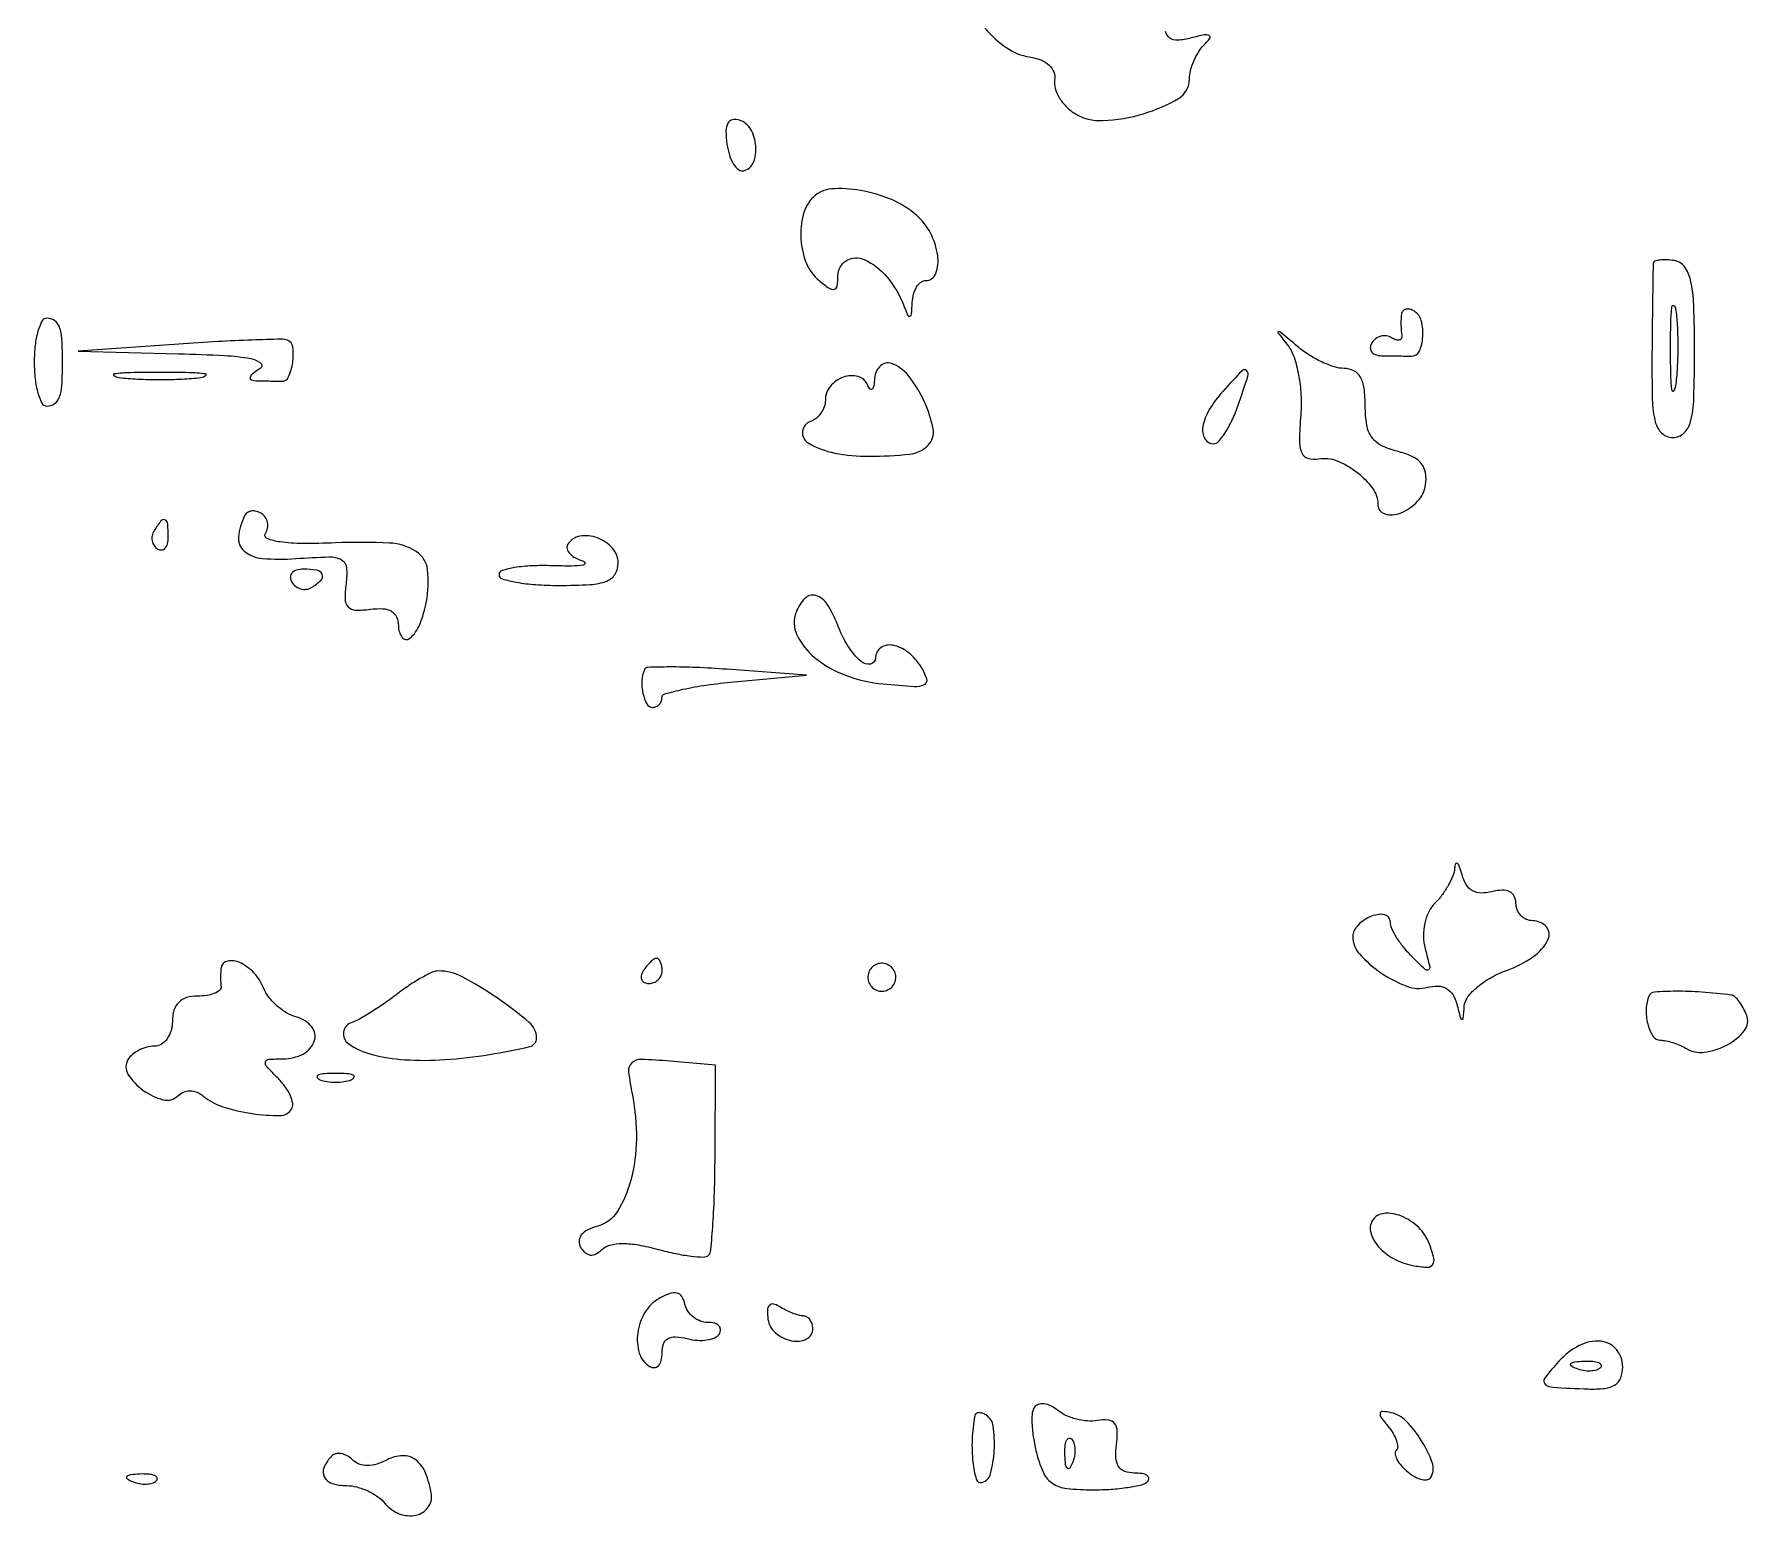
# Model space of a CAD drawing. Extents: x 0 to 5034, y 0 to 2560.
# Drawn here: x 1424 to 1560.5, y 746.6 to 864.6 of the extents above; entities that cross this region are included whole.
import ezdxf

# ---------------------------------------------------------------- set-up
doc = ezdxf.new("R2010")
doc.units = 0

msp = doc.modelspace()

# ---------------------------------------------------------------- linework, layer by layer
msp.add_lwpolyline([(1499.707056, 865.115523, 0.066885), (1501.448814, 863.527519, 0.116666), (1503.258796, 862.818398, -0.057974), (1504.14925, 862.584433, -0.092537), (1504.815064, 862.169494, -0.115253), (1505.192327, 861.617394, -0.132521), (1505.259972, 860.984319, 0.110981), (1505.302522, 860.320367, 0.063214), (1505.625617, 859.579654, 0.058359), (1506.162998, 858.878833, 0.060525), (1506.841779, 858.330883, 0.152978), (1509.106201, 857.741465, 0.059852), (1512.325895, 858.289242, 0.062103), (1515.129558, 859.514903, 0.264582), (1516, 861.04469, -0.061219), (1516.083468, 861.723852, -0.039095), (1516.336065, 862.479193, -0.038898), (1516.705986, 863.192129, -0.057316), (1517.14405, 863.74405, 0.034134), (1517.615613, 864.284803, 0.450059), (1517.569579, 864.51558, 0.185525), (1517.200561, 864.575594, 0.012531), (1516.14405, 864.327419, -0.042283), (1515.059466, 864.139834, -0.180553), (1514.437015, 864.312446, -0.190357), (1514.099469, 864.842778, -0.047686)], format="xyb")
for points in [[(1479.165853, 855.861382, 0.041281), (1479.36687, 854.975307, 0.064573), (1479.695594, 854.267094, 0.089421), (1480.09282, 853.833717, 0.227694), (1480.5, 853.75, 0.237996), (1481.265925, 854.411373, 0.119055), (1481.467613, 855.708711, 0.108519), (1481.055564, 857.045684, 0.18556), (1480.165853, 857.778049, 0.129446), (1479.602657, 857.814307, 0.228017), (1479.236947, 857.541143, 0.123735), (1479.085969, 856.909629, 0.032267)], [(1486.051486, 851.651486, 0.132892), (1485.234886, 850.229102, 0.081242), (1485.05054, 848.290324, 0.080266), (1485.495192, 846.369792, 0.12321), (1486.5, 845, 0.020633), (1487.310961, 844.381629, 0.217533), (1487.71069, 844.308142, 0.304492), (1487.942264, 844.565314, 0.035496), (1488, 845.377555, -0.262118), (1488.679239, 846.584211, -0.248086), (1490.093959, 846.667834, -0.114755), (1491.925973, 845.258223, -0.078266), (1493.260338, 842.982143, 0.011473), (1493.577232, 842.226271, 0.404065), (1493.739272, 842.161014, 0.283938), (1493.863972, 842.331209, 0.008482), (1493.921053, 843.25, -0.054847), (1494.025421, 843.919404, -0.072185), (1494.270559, 844.485937, -0.089519), (1494.612237, 844.866926, -0.166817), (1495, 845, 0.316554), (1495.802902, 845.564934, 0.122444), (1495.947353, 846.992781, 0.084064), (1495.370933, 848.788628, 0.094243), (1494.25, 850.214442, 0.078906), (1492.284865, 851.4441, 0.057093), (1489.803593, 852.178011, 0.060571), (1487.477696, 852.30029, 0.181176)], [(1552.944444, 846.411516, 0.029298), (1552.920813, 846.099578, 0.00038), (1552.888889, 844.13807, 0.0011), (1552.858645, 841.866702, 0.000721), (1552.833333, 839.25, 0.007753), (1552.8605, 835.516445, 0.054877), (1553.099562, 833.721774, 0.148097), (1553.623284, 832.840354, 0.187298), (1554.5, 832.5, 0.191111), (1555.379486, 832.848902, 0.143909), (1555.910049, 833.75525, 0.053405), (1556.164173, 835.597982, 0.007584), (1556.222222, 839.425055, 0.008702), (1556.158814, 843.068017, 0.046653), (1555.905523, 845.035322, 0.104955), (1555.413304, 846.107373, 0.198938), (1554.611111, 846.586571, 0.024082), (1553.989652, 846.647403, 0.038537), (1553.456944, 846.632689, 0.045466), (1553.068198, 846.555698, 0.295752)], [(1424, 838.5, 0.027026), (1424.072542, 837.158889, 0.042582), (1424.29375, 836.028125, 0.052312), (1424.614308, 835.232098, 0.277684), (1425, 835, 0.153063), (1425.613056, 835.192175, 0.156313), (1426.000519, 835.698548, 0.071942), (1426.199321, 836.682371, 0.013938), (1426.25, 838.5, 0.013938), (1426.199321, 840.317629, 0.071942), (1426.000519, 841.301452, 0.156313), (1425.613056, 841.807825, 0.153063), (1425, 842, 0.277684), (1424.614308, 841.767902, 0.052312), (1424.29375, 840.971875, 0.042582), (1424.072542, 839.841111, 0.027026)], [(1532.881579, 842.309017, 0.025288), (1532.846458, 841.93957, 0.014846), (1532.840008, 841.495502, 0.014828), (1532.859991, 841.049989, 0.024385), (1532.906356, 840.67567, -0.132215), (1532.882268, 840.411433, -0.23861), (1532.726758, 840.266988, -0.153269), (1532.450582, 840.273647, -0.056384), (1532.093875, 840.441982, 0.105503), (1531.681148, 840.589535, 0.099244), (1531.234418, 840.560581, 0.096298), (1530.822588, 840.35932, 0.092929), (1530.510081, 840.016312, 0.136093), (1530.397824, 839.63036, 0.190788), (1530.524436, 839.298542, 0.140899), (1530.890269, 839.074611, 0.067432), (1531.440983, 839, -0.001559), (1532.088269, 838.997981, -0.0015), (1532.743941, 838.991924, -0.001483), (1533.32183, 838.983136, -0.005452), (1533.687328, 838.972506, 0.308573), (1534.302484, 839.357003, 0.088033), (1534.582171, 840.510143, 0.077771), (1534.461634, 841.80397, 0.19468), (1533.910933, 842.555046, 0.072163), (1533.553783, 842.710062, 0.125664), (1533.2328, 842.715008, 0.160215), (1532.999675, 842.571325, 0.139745)], [(1554.724731, 836.767909, -0.069146), (1554.574262, 836.205163, -0.756877), (1554.435944, 836.222448, -0.031761), (1554.337136, 837.352754, -0.005499), (1554.309869, 839.5, -0.005888), (1554.331591, 841.655786, -0.025342), (1554.424528, 842.934948, -0.556092), (1554.565802, 843.000181, -0.212532), (1554.714526, 842.767909, -0.024559), (1554.845055, 841.487453, -0.012695), (1554.888655, 839.878422, -0.01259), (1554.849672, 838.218327, -0.018638)], [(1523.848161, 839.800025, -0.086196), (1524.332249, 838.883536, -0.033161), (1524.686375, 837.48316, -0.031622), (1524.876749, 835.879611, -0.033769), (1524.856895, 834.300025, 0.015037), (1524.754689, 832.257985, 0.102992), (1524.939199, 831.273803, 0.232799), (1525.4304, 830.840581, 0.109146), (1526.298406, 830.79899, -0.137963), (1527.736688, 830.647932, -0.070078), (1529.329277, 829.738687, -0.071098), (1530.581753, 828.447419, -0.158352), (1531, 827.159912, 0.331787), (1531.558149, 826.411378, 0.171219), (1532.7891, 826.472712, 0.105465), (1534.164765, 827.412015, 0.154629), (1534.803582, 828.718661, 0.078399), (1534.79517, 829.699312, 0.1342), (1534.454973, 830.437465, 0.112059), (1533.732001, 830.985867, 0.044993), (1532.553582, 831.397196, -0.052535), (1531.27842, 831.863936, -0.125868), (1530.517909, 832.512703, -0.114562), (1530.120966, 833.489531, -0.039482), (1530, 835.019052, 0.032629), (1529.909694, 836.401433, 0.095416), (1529.609838, 837.304087, 0.145287), (1529.085613, 837.813695, 0.121266), (1528.328741, 838, -0.077308), (1527.542494, 838.122297, -0.032455), (1526.542846, 838.514063, -0.031139), (1525.508071, 839.080241, -0.035249), (1524.595974, 839.75, 0.001369), (1523.295919, 840.847498, 0.15922), (1523.092899, 840.929196, 0.64251), (1523.048434, 840.846907, 0.002785)], [(1435.5, 839.93338), (1427.5, 839.366759), (1435.5, 839.168067, -0.006816), (1439.142786, 839.027886, -0.031438), (1441.238535, 838.785914, -0.123839), (1442.020976, 838.432522, -0.51339), (1442, 838, 0.021149), (1441.378141, 837.559769, 0.167501), (1441.1875, 837.269141, 0.405416), (1441.295085, 837.081977, 0.066727), (1441.75, 837.015313, -0.001321), (1442.278967, 837.007435, -0.001139), (1442.834715, 836.996422, -0.001147), (1443.338749, 836.984128, -0.003325), (1443.687328, 836.972506, 0.307255), (1444.25215, 837.323653, 0.068783), (1444.583672, 838.472101, 0.066925), (1444.595889, 839.689942, 0.276842), (1444.160933, 840.246029, 0.098622), (1443.664322, 840.331407, 0.002432), (1441.344149, 840.258951, 0.00517), (1438.613448, 840.132091, 0.003486)], [(1490.921053, 837.218615, -0.025909), (1490.862155, 836.617767, -0.169704), (1490.72286, 836.353905, -0.436189), (1490.548222, 836.366808, -0.07214), (1490.356445, 836.693823, 0.233516), (1489.610953, 837.355121, 0.154917), (1488.446596, 837.307846, 0.132967), (1487.395323, 836.569405, 0.175278), (1487, 835.476345, -0.082652), (1486.911792, 834.946376, -0.068904), (1486.654241, 834.436132, -0.069997), (1486.272825, 834.02242, -0.091372), (1485.822949, 833.774316, 0.294203), (1485.181704, 832.976112, 0.292958), (1485.642133, 832.059368, 0.086694), (1487.745762, 831.261712, 0.047404), (1490.5, 831, 0.027204), (1493.724283, 831.175558, 0.170572), (1495.189806, 831.8775, 0.249452), (1495.583434, 833.162287, 0.059043), (1494.877254, 835.370053, 0.055664), (1493.732861, 837.284654, 0.121525), (1492.410914, 838.351426, 0.28887), (1491.426495, 838.22741, 0.212396)], [(1518.654988, 836.171259, 0.049393), (1517.579839, 834.717709, 0.090142), (1517.063937, 833.34022, 0.172889), (1517.218979, 832.402393, 0.272608), (1517.902175, 832, 0.214187), (1518.316561, 832.186047, 0.037743), (1518.846541, 832.88125, 0.035037), (1519.383752, 833.851064, 0.025101), (1519.850155, 835, 0.004968), (1520.657913, 837.393374, 0.285136), (1520.551909, 837.826596, 0.417934), (1520.188715, 837.820622, 0.006761)], [(1430.75, 837.276604, 0.019375), (1432.229765, 837.150935, 0.011494), (1434, 837.110234, 0.011494), (1435.770235, 837.150935, 0.019375), (1437.25, 837.276604, 0.108536), (1437.666199, 837.423685, 0.707215), (1437.635937, 837.56145, 0.025693), (1436.329566, 837.655793, 0.005179), (1434, 837.679926, 0.005179), (1431.670434, 837.655793, 0.025693), (1430.364063, 837.56145, 0.707215), (1430.333801, 837.423685, 0.108536)], [(1433.542705, 825.069098, 0.090093), (1433.387618, 824.673795, 0.095385), (1433.385962, 824.257398, 0.099739), (1433.536973, 823.88478, 0.108766), (1433.817021, 823.613087, 0.158515), (1434.139071, 823.534562, 0.191218), (1434.417083, 823.669932, 0.126631), (1434.605052, 824.024148, 0.059057), (1434.666667, 824.543989, 0.019984), (1434.623697, 825.618676, 0.269722), (1434.40792, 825.929499, 0.350126), (1434.086603, 825.852054, 0.02679)], [(1440.754232, 826.266312, 0.092208), (1440.265741, 824.571332, 0.247297), (1440.726524, 823.444485, 0.156975), (1442.174559, 822.855424, 0.036772), (1444.826752, 822.85162, -0.010554), (1447.461247, 822.986016, -0.125001), (1448.452352, 822.765583, -0.260571), (1448.863557, 822.15597, -0.055766), (1448.826752, 820.832011, 0.03668), (1448.746624, 819.617548, 0.190669), (1448.993634, 819.006683, 0.199187), (1449.583445, 818.745768, 0.040379), (1450.75, 818.812858, -0.046434), (1451.758493, 818.858636, -0.120447), (1452.451404, 818.653989, -0.159826), (1452.855311, 818.199835, -0.102844), (1453, 817.503841, 0.157991), (1453.302501, 816.570399, 0.43883), (1453.910337, 816.49898, 0.121098), (1454.700529, 817.606576, 0.04748), (1455.229568, 819.420577, 0.075979), (1455.324201, 821.962153, 0.224454), (1454.425306, 823.40861, 0.132279), (1452.303039, 824.088752, 0.021978), (1447.975916, 824.102421, -0.011073), (1445.355846, 824.053566, -0.032779), (1443.562016, 824.177603, -0.061412), (1442.546549, 824.444741, -0.466043), (1442.41092, 824.855865, 0.093061), (1442.576149, 825.28442, 0.096338), (1442.571754, 825.738273, 0.099219), (1442.399228, 826.14684, 0.105356), (1442.08541, 826.447214, 0.076159), (1441.694606, 826.613157, 0.096446), (1441.303651, 826.635555, 0.111232), (1440.974193, 826.512816, 0.132806)], [(1466.491728, 823.986615, 0.203838), (1466.43708, 823.628444, 0.12498), (1466.644811, 823.247679, 0.085339), (1467.100686, 822.899369, 0.050501), (1467.737757, 822.643993, -0.330405), (1467.865403, 822.476862, -0.375966), (1467.738384, 822.327647, -0.035712), (1466.791214, 822.256522, -0.009325), (1465.265252, 822.27955, 0.018985), (1463.64089, 822.272685, 0.030912), (1462.269981, 822.129602, 0.03219), (1461.260603, 821.893096, 0.325414), (1461.015252, 821.568382, 0.337795), (1461.260687, 821.234341, 0.026791), (1462.399793, 820.965176, 0.027708), (1463.930198, 820.775877, 0.016918), (1465.75, 820.714286, 0.01349), (1468.279062, 820.782534, 0.077106), (1469.58937, 821.058892, 0.168888), (1470.251132, 821.612215, 0.135772), (1470.5, 822.511814, 0.184926), (1470.051019, 823.684246, 0.122301), (1468.84376, 824.503036, 0.130494), (1467.452991, 824.632814, 0.215952)], [(1444.510081, 820.983688, 0.090427), (1444.820631, 820.639411, 0.095498), (1445.22714, 820.434921, 0.099685), (1445.665803, 820.401101, 0.108373), (1446.069098, 820.542705, 0.050477), (1446.838655, 821.13314, 0.315493), (1446.933879, 821.592818, 0.25701), (1446.519563, 821.914842, 0.039415), (1445.440983, 822, 0.067432), (1444.890269, 821.925389, 0.140899), (1444.524436, 821.701458, 0.190788), (1444.397824, 821.36964, 0.136093)], [(1484.669452, 818.580989, 0.205806), (1484.741122, 816.769135, 0.109649), (1486.148482, 814.970318, 0.083386), (1488.608912, 813.55477, 0.065246), (1491.616563, 812.865176, 0.007787), (1494.069212, 812.669768, 0.123713), (1494.884476, 812.820013, 0.384831), (1495.078574, 813.269477, 0.057859), (1494.619997, 814.236873, 0.086169), (1493.599409, 815.376933, 0.119721), (1492.358647, 815.946596, 0.205065), (1491.414386, 815.742948, 0.24309), (1491, 814.940983, -0.357086), (1490.5977, 814.449502, -0.233488), (1489.851155, 814.647983, -0.075449), (1488.804349, 815.886842, -0.046944), (1487.963068, 817.597139, 0.051041), (1487.151978, 819.212583, 0.180217), (1486.240538, 819.900991, 0.277673), (1485.376434, 819.679039, 0.103181)], [(1472.58746, 814, 0.092746), (1472.385429, 813.116596, 0.064395), (1472.476412, 812.094061, 0.073136), (1472.789719, 811.270124, 0.271762), (1473.25, 811, 0.09967), (1473.534746, 811.057331, 0.100553), (1473.774103, 811.220312, 0.100537), (1473.930915, 811.4638, 0.099603), (1473.980989, 811.75, -0.342193), (1474.215516, 812.068931, -0.014534), (1475.662209, 812.435656, -0.019732), (1477.520743, 812.773348, -0.012126), (1479.730989, 813.030956), (1485.5, 813.561911), (1479.152326, 814.030956, 0.00757), (1476.703403, 814.174675, 0.01205), (1474.605481, 814.215343, 0.005967), (1472.862878, 814.186326, 0.290919)], [(1537.116001, 798.178571, -0.072835), (1536.971996, 797.571678, -0.032817), (1536.6196, 796.830837, -0.031614), (1536.137598, 796.08348, -0.037362), (1535.589019, 795.446162, 0.080308), (1535.064999, 794.720047, 0.061512), (1534.736219, 793.796441, 0.058801), (1534.632203, 792.776689, 0.059938), (1534.769831, 791.767591, -0.005893), (1535.128798, 790.322637, -0.338815), (1535.023308, 790.087451, -0.325275), (1534.762616, 790.12237, -0.005654), (1533.680811, 791.178571, -0.028115), (1533.037527, 791.897608, -0.029983), (1532.493738, 792.669575, -0.031412), (1532.111394, 793.384788, -0.107443), (1532, 793.897187, 0.170074), (1531.878081, 794.245247, 0.150287), (1531.559375, 794.462634, 0.106564), (1531.074132, 794.505415, 0.060579), (1530.5, 794.361626, 0.055317), (1529.926347, 794.065212, 0.057715), (1529.440625, 793.653802, 0.064236), (1529.110164, 793.195235, 0.124677), (1529, 792.760307, 0.185009), (1529.539683, 791.351698, 0.059866), (1531.248319, 789.854789, 0.059464), (1533.301761, 788.78296, 0.155756), (1534.943432, 788.695458, -0.071453), (1535.78958, 788.79158, -0.123841), (1536.466402, 788.599902, -0.125432), (1536.96632, 788.113237, -0.074362), (1537.292806, 787.342784, 0.003736), (1537.576654, 786.275085, 0.266852), (1537.701732, 786.15087, 0.464926), (1537.807419, 786.224739, 0.005417), (1537.883999, 787.185272, -0.14641), (1538.162305, 787.925828, -0.055824), (1538.930936, 788.731678, -0.048376), (1540.030988, 789.485593, -0.039313), (1541.333333, 790.075893, 0.064343), (1543.357363, 791.118035, 0.1245), (1544.548981, 792.479202, 0.306064), (1544.422598, 793.50432, 0.216832), (1543.333333, 794, -0.104623), (1542.824584, 794.107632, -0.099092), (1542.391667, 794.413124, -0.096536), (1542.101519, 794.869536, -0.093721), (1542, 795.40638, 0.119974), (1541.865397, 795.959274, 0.163819), (1541.49942, 796.313036, 0.122128), (1540.89955, 796.435026, 0.053388), (1540.091193, 796.313596, -0.068394), (1539.223051, 796.209618, -0.124602), (1538.538203, 796.395693, -0.127933), (1538.036098, 796.88034, -0.074195), (1537.707194, 797.657216, 0.018194), (1537.515393, 798.30289, 0.131488), (1537.337515, 798.570513, 0.524266), (1537.197693, 798.535846, 0.068722)], [(1438.881579, 790.25, 0.024514), (1438.844695, 789.908478, 0.014642), (1438.83273, 789.5, 0.014642), (1438.844695, 789.091522, 0.024514), (1438.881579, 788.75, -0.258827), (1438.776963, 788.463346, -0.083952), (1438.377714, 788.220312, -0.059023), (1437.757702, 788.054452, -0.035886), (1437, 788, 0.072254), (1436.126841, 787.873159, 0.124864), (1435.5, 787.5, 0.124864), (1435.126841, 786.873159, 0.072254), (1435, 786, -0.070352), (1434.891917, 785.235643, -0.086062), (1434.576711, 784.5875, -0.100183), (1434.108519, 784.154167, -0.137622), (1433.559017, 784, 0.065593), (1432.958931, 783.920937, 0.052023), (1432.347696, 783.686705, 0.053441), (1431.817235, 783.341674, 0.083634), (1431.458879, 782.933465, 0.285953), (1431.462851, 781.787583, 0.095472), (1432.65751, 780.507448, 0.092515), (1434.269403, 779.738631, 0.265086), (1435.426206, 780.043527, -0.094414), (1435.879769, 780.345698, -0.101191), (1436.401548, 780.450233, -0.096028), (1436.944392, 780.342769, -0.076604), (1437.457268, 780.035465, 0.096034), (1439.013082, 779.183006, 0.040533), (1441.343517, 778.640447, 0.037091), (1443.574296, 778.476034, 0.259779), (1444.492924, 778.988551, 0.179236), (1444.581433, 779.42773, 0.063509), (1444.399722, 780.053318, 0.053028), (1444.003966, 780.751809, 0.041011), (1443.437763, 781.41938, -0.011034), (1442.510833, 782.38815, -0.249885), (1442.41785, 782.75, -0.327919), (1442.670766, 782.962527, -0.016277), (1443.821583, 783, 0.118492), (1445.411928, 783.382254, 0.196132), (1446.300649, 784.412708, 0.255656), (1446.097561, 785.552986, 0.160911), (1444.933469, 786.307147, -0.068622), (1444.140085, 786.635879, -0.047433), (1443.350626, 787.20502, -0.047437), (1442.682655, 787.912666, -0.068681), (1442.252666, 788.655683, 0.090726), (1441.490093, 789.849533, 0.095198), (1440.365481, 790.672244, 0.162253), (1439.396922, 790.789093, 0.312778)], [(1472.5, 790, 0.082592), (1472.343488, 789.6179, 0.161196), (1472.3746, 789.29375, 0.182303), (1472.586039, 789.078288, 0.108972), (1472.940983, 789, 0.093332), (1473.345238, 789.076123, 0.09642), (1473.688914, 789.29375, 0.099167), (1473.918938, 789.618444, 0.105053), (1474, 790, 0.042167), (1473.967655, 790.382849, 0.061769), (1473.870461, 790.70625, 0.081139), (1473.727648, 790.92554, 0.210953), (1473.559017, 791, 0.151918), (1473.34829, 790.934461, 0.038439), (1473.066025, 790.70625, 0.035638), (1472.768994, 790.382774, 0.029505)], [(1490.552786, 790.08541, 0.099038), (1490.401684, 789.679226, 0.097945), (1490.417584, 789.244476, 0.097945), (1490.597789, 788.848514, 0.099038), (1490.91459, 788.552786, 0.099038), (1491.320774, 788.401684, 0.097945), (1491.755524, 788.417584, 0.097945), (1492.151486, 788.597789, 0.099038), (1492.447214, 788.91459, 0.099038), (1492.598316, 789.320774, 0.097945), (1492.582416, 789.755524, 0.097945), (1492.402211, 790.151486, 0.099038), (1492.08541, 790.447214, 0.099038), (1491.679226, 790.598316, 0.097945), (1491.244476, 790.582416, 0.097945), (1490.848514, 790.402211, 0.099038)], [(1452.884859, 788.149329, -0.012732), (1451.882449, 787.41156, -0.012693), (1450.842778, 786.724989, -0.012623), (1449.905285, 786.171907, -0.04777), (1449.282046, 785.899329, 0.281166), (1448.628526, 785.132504, 0.286206), (1449.017662, 784.211838, 0.09109), (1450.90779, 783.341056, 0.046349), (1453.500629, 782.929519, 0.033269), (1456.694549, 782.935066, 0.023568), (1460.256481, 783.347864, 0.015093), (1463.458192, 783.972543, 0.350344), (1464, 784.650884, 0.221095), (1463.419051, 785.900461, 0.02482), (1460.861778, 787.847691, 0.028565), (1458.072504, 789.535033, 0.122337), (1456.2006, 790, 0.107938), (1455.697303, 789.890069, 0.01975), (1454.842612, 789.456365, 0.020417), (1453.866176, 788.857836, 0.017304)], [(1552.612029, 788.036222, 0.097703), (1552.367077, 786.984288, 0.069863), (1552.494666, 785.779441, 0.080158), (1552.907404, 784.816611, 0.252822), (1553.5, 784.484687, -0.04716), (1553.955153, 784.434619, -0.025637), (1554.5, 784.292548, -0.025319), (1555.044059, 784.089647, -0.036374), (1555.5, 783.8521, 0.172444), (1556.999835, 783.530078, 0.090578), (1558.838549, 784.120484, 0.102574), (1560.1906, 785.249612, 0.265212), (1560.376356, 786.461615, 0.032139), (1560.10309, 787.056416, 0.038995), (1559.770548, 787.571964, 0.042959), (1559.430352, 787.947032, 0.156911), (1559.143011, 788.081242, 0.013665), (1556.805445, 788.311888, 0.019481), (1554.720835, 788.378753, 0.013933), (1553.022019, 788.319685, 0.277999)], [(1471.631009, 780.094954, -0.052324), (1471.955886, 776.605834, -0.061815), (1471.509446, 773.323449, -0.074576), (1470.430398, 770.823907, -0.19196), (1468.874743, 769.677495, 0.05141), (1468.077032, 769.378593, 0.108714), (1467.565242, 768.966574, 0.157846), (1467.382327, 768.485433, 0.152097), (1467.512252, 767.980176, 0.077028), (1467.882825, 767.546702, 0.153058), (1468.293853, 767.370028, 0.15005), (1468.738039, 767.458072, 0.07309), (1469.206427, 767.806427, -0.137412), (1469.848811, 768.167679, -0.059067), (1470.833495, 768.287584, -0.044858), (1472.117544, 768.176264, -0.023321), (1473.687331, 767.820664, 0.015732), (1475.064432, 767.486671, 0.02246), (1476.305625, 767.284375, 0.019512), (1477.31256, 767.206048, 0.208967), (1477.685482, 767.352149, 0.176295), (1477.885597, 767.781227, 0.004907), (1478.046835, 769.855524, 0.009501), (1478.167682, 772.331944, 0.006315), (1478.216388, 775.175044), (1478.249354, 782.5), (1474.63776, 782.809585, 0.013031), (1472.331629, 782.946847, 0.194336), (1471.58797, 782.67497, 0.242424), (1471.331736, 781.995751, 0.020619)], [(1446.75, 781.337719, 0.057986), (1447.320008, 781.181385, 0.037979), (1448, 781.12966, 0.037979), (1448.679992, 781.181385, 0.057986), (1449.25, 781.337719, 0.174857), (1449.459382, 781.525001, 0.447206), (1449.398438, 781.693942, 0.078554), (1448.89144, 781.810911, 0.017491), (1448, 781.842105, 0.017491), (1447.10856, 781.810911, 0.078554), (1446.601562, 781.693942, 0.447206), (1446.540618, 781.525001, 0.174857)], [(1530.569954, 770.113188, 0.214024), (1530.440065, 769.134064, 0.110607), (1531.055211, 768.034636, 0.086247), (1532.260484, 767.083101, 0.076642), (1533.76593, 766.545078, 0.0297), (1534.896077, 766.396325, 0.247643), (1535.353278, 766.597234, 0.233754), (1535.461215, 767.098754, 0.026765), (1535.108594, 768.23548, 0.110427), (1534.25282, 769.558121, 0.096367), (1532.875568, 770.469169, 0.120365), (1531.493284, 770.681896, 0.236872)], [(1473.75, 763.891148, 0.130668), (1472.628779, 762.793181, 0.099775), (1472.058398, 761.165852, 0.108725), (1472.184568, 759.559187, 0.182552), (1473, 758.5, 0.153713), (1473.379179, 758.403771, 0.191513), (1473.70625, 758.555735, 0.129501), (1473.927321, 758.96056, 0.060641), (1474, 759.557614, -0.081384), (1474.119691, 760.288089, -0.182702), (1474.470251, 760.716105, -0.147647), (1475.078722, 760.85855, -0.048178), (1475.999004, 760.710511, 0.046215), (1476.805232, 760.577577, 0.054994), (1477.575304, 760.607491, 0.064046), (1478.198685, 760.78447, 0.15438), (1478.558021, 761.09388, 0.149187), (1478.648492, 761.437587, 0.191612), (1478.517108, 761.733827, 0.132296), (1478.160645, 761.933994, 0.062228), (1477.632341, 762, -0.091), (1477.040398, 762.108633, -0.077552), (1476.488094, 762.423246, -0.077715), (1476.058872, 762.890415, -0.092066), (1475.823324, 763.440838, 0.081178), (1475.572408, 764.064079, 0.205882), (1475.183256, 764.341875, 0.146601), (1474.609167, 764.297434, 0.036685)], [(1482.433114, 762.254763, 0.181578), (1483.03642, 761.163348, 0.125162), (1484.316778, 760.532891, 0.169014), (1485.493263, 760.68232, 0.28474), (1486, 761.5, 0.073145), (1485.94363, 761.883267, 0.086253), (1485.779687, 762.210748, 0.098296), (1485.536062, 762.43258, 0.131305), (1485.25, 762.515313, -0.065573), (1484.882319, 762.571399, -0.023405), (1484.378912, 762.743341, -0.022752), (1483.837806, 762.985913, -0.024934), (1483.337785, 763.270076, 0.088328), (1482.862712, 763.465604, 0.270633), (1482.544142, 763.362024, 0.178028), (1482.389263, 762.969101, 0.042234)], [(1545.41114, 758.901811, 0.018271), (1544.290262, 757.568425, 0.387305), (1544.326645, 757.094017, 0.176251), (1544.935634, 756.832001, 0.00526), (1547.75, 756.7, 0.035281), (1549.07382, 756.745273, 0.116325), (1549.892794, 757.031596, 0.162431), (1550.342664, 757.58699, 0.089931), (1550.5, 758.454671, 0.175574), (1549.996246, 759.845041, 0.199574), (1548.74741, 760.497763, 0.14281), (1547.038591, 760.15837, 0.089102)], [(1548.729167, 758.395833, -0.126455), (1548.402231, 758.202593, -0.060344), (1547.916927, 758.123424, -0.05415), (1547.359369, 758.160852, -0.051402), (1546.8125, 758.316886, -0.054073), (1546.395823, 758.538436, -0.470617), (1546.37858, 758.720685, -0.168741), (1546.670344, 758.862007, -0.018894), (1547.416667, 758.921053, -0.028489), (1548.112848, 758.910055, -0.077125), (1548.592839, 758.799335, -0.208169), (1548.77538, 758.614691, -0.296942)], [(1498.9, 754.559017, 0.033233), (1498.690446, 752.671547, 0.038466), (1498.749683, 750.864242, 0.043036), (1499.018348, 749.50882, 0.412385), (1499.484527, 749.25, 0.26794), (1500.163613, 749.947864, 0.048083), (1500.449591, 751.813688, 0.04802), (1500.372963, 753.729844, 0.223957), (1499.786222, 754.632122, 0.056924), (1499.477858, 754.777237, 0.102463), (1499.201578, 754.811086, 0.149976), (1499.002191, 754.73144, 0.18094)], [(1503.631565, 755.212877, 0.125014), (1503.467762, 754.692279, 0.028191), (1503.468012, 753.756781, 0.027527), (1503.592539, 752.646312, 0.023658), (1503.842198, 751.497652, 0.044335), (1504.401292, 749.965705, 0.142557), (1505.111259, 749.159084, 0.116816), (1506.232917, 748.770798, 0.025176), (1508.29966, 748.666667, 0.016638), (1509.765369, 748.715453, 0.021239), (1511.108858, 748.8625, 0.01975), (1512.19973, 749.073411, 0.139627), (1512.666667, 749.333333, 0.216108), (1512.760928, 749.583967, 0.240652), (1512.629452, 749.804167, 0.103519), (1512.223387, 749.954191, 0.036917), (1511.603808, 750, -0.088964), (1510.839386, 750.137098, -0.16496), (1510.355388, 750.530011, -0.129515), (1510.13985, 751.216259, -0.046256), (1510.187142, 752.25, 0.038404), (1510.254183, 753.340644, 0.16309), (1510.039962, 753.948726, 0.206723), (1509.541358, 754.221794, 0.06563), (1508.675811, 754.189127, -0.060988), (1507.879275, 754.151685, -0.043177), (1506.994798, 754.295468, -0.043581), (1506.160187, 754.585601, -0.067868), (1505.514839, 754.987685, 0.058091), (1504.962965, 755.346636, 0.085611), (1504.410204, 755.511476, 0.112438), (1503.944612, 755.462443, 0.173809)], [(1531.822051, 753.714415, -0.037907), (1532.228629, 753.141214, -0.05407), (1532.490298, 752.575346, -0.068156), (1532.581494, 752.098586, -0.212697), (1532.467158, 751.800491, 0.243865), (1532.376604, 751.514857, 0.080898), (1532.524665, 751.086553, 0.05882), (1532.874626, 750.587731, 0.037214), (1533.386806, 750.093942, 0.046175), (1533.967672, 749.696175, 0.07527), (1534.526062, 749.487333, 0.108434), (1534.974067, 749.491088, 0.216936), (1535.249824, 749.701442, 0.213117), (1535.332047, 750.842469, 0.052877), (1534.491, 752.567378, 0.052932), (1533.263245, 754.132807, 0.146882), (1532.054055, 754.806424, 0.033911), (1531.390453, 754.905897, 0.377102), (1531.192365, 754.758341, 0.212625), (1531.26086, 754.436457, 0.016013)], [(1506.683114, 750.8125, -0.054073), (1506.461564, 750.395823, -0.470617), (1506.279315, 750.37858, -0.168741), (1506.137993, 750.670344, -0.018894), (1506.078947, 751.416667, -0.028489), (1506.089945, 752.112848, -0.077125), (1506.200665, 752.592839, -0.208169), (1506.385309, 752.77538, -0.296942), (1506.604167, 752.729167, -0.126455), (1506.797407, 752.402231, -0.060344), (1506.876576, 751.916927, -0.05415), (1506.839148, 751.359369, -0.051402)], [(1447.683333, 751.35, 0.091957), (1447.078197, 750.46926, 0.225923), (1447.097944, 749.703542, 0.202201), (1447.722033, 749.176166, 0.07579), (1448.877555, 749, -0.06529), (1449.684099, 748.894231, -0.044418), (1450.554774, 748.576836, -0.044438), (1451.355154, 748.110923, -0.065616), (1451.950668, 747.559441, 0.128749), (1453.070644, 746.756524, 0.14344), (1454.392472, 746.649279, 0.18203), (1455.354719, 747.258066, 0.20204), (1455.623248, 748.31914, 0.05746), (1455.163807, 750.007848, 0.133818), (1454.380493, 751.045798, 0.17511), (1453.331768, 751.383528, 0.114558), (1452.092507, 751.049508, -0.048008), (1451.271075, 750.706604, -0.076293), (1450.518939, 750.595065, -0.091114), (1449.866884, 750.7183, -0.104599), (1449.336529, 751.063471, 0.068722), (1448.914641, 751.382975, 0.085036), (1448.450835, 751.547707, 0.099886), (1448.018675, 751.535821, 0.140613)], [(1431.8125, 749.316886, 0.051402), (1432.359369, 749.160852, 0.05415), (1432.916927, 749.123424, 0.060344), (1433.402231, 749.202593, 0.126455), (1433.729167, 749.395833, 0.296942), (1433.77538, 749.614691, 0.208169), (1433.592839, 749.799335, 0.077125), (1433.112848, 749.910055, 0.028489), (1432.416667, 749.921053, 0.018894), (1431.670344, 749.862007, 0.168741), (1431.37858, 749.720685, 0.470617), (1431.395823, 749.538436, 0.054073)]]:
    msp.add_lwpolyline(points, format="xyb", close=True)

doc.saveas('drawing.dxf')
